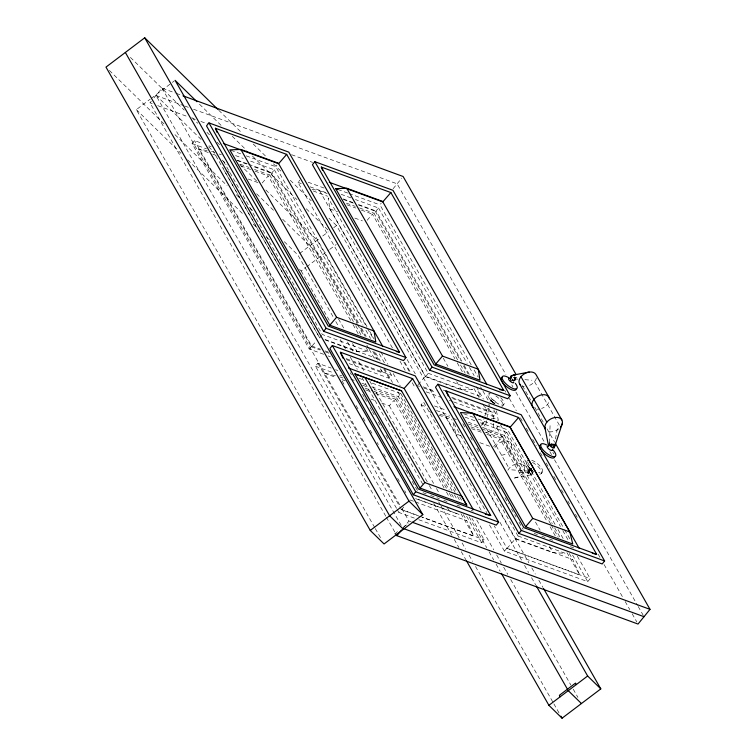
<?xml version="1.0" encoding="UTF-8"?>
<svg xmlns="http://www.w3.org/2000/svg" width="756" height="756" viewBox="0 0 756 756"><rect width="100%" height="100%" fill="white"/><g stroke="black" fill="none" stroke-linecap="round" stroke-linejoin="round"><path stroke-width="0.57" stroke-dasharray="3.78 2.83" d="M515.838 377.376A3.232 2.457 -61.8 0 1 515.516 378.964L514.184 380.372L514.43 377.187M493.526 427.263L493.734 420.26M493.772 419.098L494.046 409.761M549.536 442.629L550.141 422.821M514.694 377.442L514.203 380.372L514.363 377.244M514.184 380.372L515.025 375.486M485.834 424.447L486.609 420.015M486.807 418.909L489.34 404.517M555.509 438.943L557.833 425.647M481.676 425.637L484.502 417.057M484.851 415.989L487.327 408.476M446.446 488.196L395.766 399.348L396.607 397.675L374.73 389.661M550.661 523.965L501.729 438.178L502.57 436.505L481.657 428.841M353.402 321.64L269.798 175.052L271.026 172.963L252.268 166.093M457.597 359.818L373.984 213.239L375.212 211.151L357.758 204.753M518.03 536.004L565.214 553.298L552.948 552.683L515.847 539.085L518.03 536.004L452.91 421.839L455.84 433.878L461.292 435.872M367.01 326.668L275.77 166.689L277.055 164.94M471.205 364.846L379.956 204.876L381.241 203.118M321.631 335.333L319.703 337.96L223.974 170.138L223.634 167.926M425.619 376.771L428.189 373.275L328.17 197.911L329.89 208.949L425.619 376.771L461.368 389.879L472.424 389.482L471.253 387.431M385.777 516.197L149.99 102.816L151.323 101.181M153.988 97.921L161.992 88.121L175.26 92.988M323.662 354.29L309.251 349.007L192.071 143.564L194.509 140.569L202.277 143.413M357.607 323.067L271.905 172.822L274.352 169.826L249.952 160.886M392.43 347.958L297.987 182.385L299.82 180.136M393.111 188.726L401.776 178.114M461.793 361.255L376.091 211.009L378.539 208.013L355.433 199.546M309.251 349.007L311.689 346.012L194.509 140.569M396.531 508.344L315.46 366.216L317.898 363.22L331.166 368.077M349.168 363.636L389.085 378.265L391.532 375.269L389.198 371.177M452.022 490.672L398.365 396.598L400.812 393.602L369.854 382.262M481.128 510.234L421.054 404.904L423.492 401.918L486.666 512.634M414.335 518.106L398.866 512.436L401.304 509.44L418.994 515.923M490.049 401.379L491.381 399.754M453.666 401.927L493.271 416.443L495.719 413.447L494.547 411.406M402.891 528.34L408.892 520.988L400.699 506.633M502.674 405.953L503.779 404.592M555.074 524.39L504.328 435.428L506.775 432.432L480.476 422.793M526.781 461.557L527.886 460.196M527.99 469.873L529.984 467.425M418.758 519.731L481.77 542.817L484.209 539.822L471.961 518.351M541.277 473.625L542.383 472.264M504.46 551.133L506.898 548.138L590.181 578.652L587.733 581.647L504.46 551.133L489.293 524.541M262.209 182.99L268.21 175.94L352.438 323.615M367.142 220.289L372.406 214.128L454.876 358.713M493.649 446.635L500.094 439.123L547.183 521.697M207.163 150.652L198.516 148.932L311.359 346.777L315.781 341.674M418.011 384.738L425.373 376.242L481.014 396.635L476.923 389.463M403.78 507.021L401.464 509.686L421.196 516.915M507.059 548.383L515.545 538.622L572.774 559.591L579.786 575.032L507.059 548.383L494.244 525.911M381.742 403.014L389.302 405.783L394.122 400.293L444.131 487.96M514.316 380.221L513.22 381.1A9.431 3.449 39.2 0 0 512.02 379.985M374.73 527.575L136.345 109.639L150.179 99.168M151.106 98.478L171.395 83.122M172.321 82.423L174.163 81.024M299.631 253.477L319.004 238.82M322.689 236.033L328.227 231.846M333.755 227.66L336.524 225.562L528.888 562.804M299.489 269.353L301.171 270.998L305.783 267.511M306.7 266.811L328.841 250.056M329.767 249.357L336.222 244.471M394.575 533.944L399.045 530.561M403.515 527.178L408.873 523.124M514.496 478.028L530.532 474.957M325.212 339.973L357.182 351.691L368.238 351.304L366.48 348.223M513.097 377.31L518.663 377.357M519.438 472.689L532.819 472.831A3.232 2.485 -60.6 0 0 533.169 471.243M511.736 469.863L528.142 471.092A3.232 2.485 -60.6 0 1 531.799 469.013L521.46 464.08M517.86 379.143L515.516 378.964A3.232 2.457 -60.7 0 1 513.91 380.807M524.891 379.682L531.931 380.221M211.491 151.512L213.655 151.947L319.457 337.431M312.001 189.255L319.571 190.758L327.216 193.555M335.39 375.77L323.407 372.831L336.562 377.65M439.888 414.193L451.946 417.955M415.828 498.724L459.242 514.458L415.696 498.506M176.365 93.385L181.894 95.417M155.991 95.464L183.642 105.604M184.748 106.01L189.17 107.626M193.593 109.251L397.117 183.831L505.934 374.626M149.99 102.816L152.202 103.629M157.73 105.651L187.601 116.594M193.13 118.626L195.341 119.439M200.869 121.461L207.503 123.889M291.57 154.696L312.587 162.398M230.901 150.246L241.844 154.262M246.22 155.859L275.77 166.689M337.932 189.472L347.883 193.12M348.988 193.527L379.956 204.876M208.93 145.851L211.141 146.664M235.541 155.604L243.3 158.448M308.127 182.205L324.636 188.253M341.136 194.301L351.039 197.93M192.071 143.564L206.482 148.847M237.535 160.225L247.514 163.882M248.62 164.288L271.905 172.822M297.987 182.385L301.285 183.595M310.092 186.817L325.486 192.459M343.092 198.913L352.995 202.542M358.495 204.555L376.091 211.009M219.174 153.969L221.376 154.772M236.826 160.433L247.855 164.477M343.574 199.556L353.392 203.156M198.516 148.932L208.382 152.551M212.767 154.158L216.065 155.367M240.181 164.203L248.96 167.416M254.441 169.429L269.798 175.052M313.267 190.984L327.613 196.248M346.38 203.118L355.216 206.36M359.629 207.976L373.984 213.239M240.852 165.914L250.699 169.524M255.084 171.13L268.21 175.94M346.966 204.8L355.811 208.042M361.34 210.073L372.406 214.128M226.176 170.941L230.589 172.557M248.223 179.021L258.146 182.659M329.89 208.949L337.478 211.727M354.81 218.078L362.389 220.865M368.238 351.304L322.273 334.454L222.245 159.1M428.189 373.275L472.424 389.482M324.976 339.453L376.828 358.457L377.66 360.517M443.167 390.03L445.35 390.833M311.689 346.012L320.563 349.263M324.995 350.888L328.321 352.107M346.068 358.609L391.532 375.269M423.114 386.845L435.21 391.277M451.71 397.325L495.719 413.447M311.359 346.777L320.128 349.99M325.619 351.994L328.907 353.203M346.446 359.629L382.64 372.897L381.393 369.797M417.274 385.588L419.485 386.401M423.899 388.017L436.042 392.468M452.608 398.535L486.826 411.075L485.163 406.955M328.095 355.915L330.315 356.728M426.167 391.854L441.57 397.495M449.272 400.321L452.57 401.53M463.749 413.787L473.625 417.406M478.019 419.013L507.645 429.871L564.042 528.746M335.588 369.703L337.8 370.506M358.807 378.208L364.326 380.23M434.454 405.934L446.503 410.347M465.138 417.17L474.995 420.79M315.46 366.216L333.141 372.689M339.775 375.127L341.986 375.93M350.831 379.172L354.148 380.391M361.888 383.226L367.416 385.248M371.839 386.874L398.365 396.598M421.054 404.904L426.526 406.917M436.392 410.527L449.546 415.346M468.172 422.179L478.028 425.789M482.413 427.395L504.328 435.428M339.746 376.838L343.026 378.038M362.71 385.248L368.172 387.252M453.042 418.351L456.34 419.561M468.446 424.003L480.561 428.435M342.043 379.663L345.331 380.863M365.063 388.093L372.736 390.909M373.833 391.306L395.766 399.348M429.002 411.529L432.3 412.738M438.915 415.157L452.135 420.005M470.875 426.866L480.788 430.504M485.201 432.12L501.729 438.178M365.819 389.916L371.262 391.91M375.619 393.507L394.122 400.293M471.564 428.671L481.44 432.29M486.921 434.303L500.094 439.123M370.941 399.055L376.337 401.03M479.843 442.676L489.661 446.267M422.973 492.676L426.252 493.876M430.627 495.482L439.378 498.686M443.753 500.292L447.032 501.493M456.87 505.102L460.149 506.303M471.082 510.309L473.275 511.113M534.105 533.405L537.412 534.615M541.816 536.231L545.114 537.44M549.517 539.047L552.816 540.256M570.43 546.711L573.728 547.92M409.95 499.924L414.326 501.53M415.422 501.927L466.811 520.761L473.823 536.202L422.292 517.321M420.1 516.329L484.209 539.822M408.892 520.988L411.103 521.801M218.758 110.272L242.307 133.33M253.241 144.037L266.707 157.21M273.436 163.797L281.005 171.206M290.257 180.268L311.292 200.86M328.954 218.153L336.524 225.562M199.471 104.205L221.338 125.609M232.272 136.307L246.569 150.302M252.447 156.067L297.023 199.697M306.274 208.75L328.142 230.155M130.401 57.399L184.237 110.102M191.816 117.511L197.703 123.275M206.955 132.338L209.478 134.804M217.048 142.222L219.571 144.689M239.765 164.458L257.427 181.752M265.838 189.983L317.151 240.219L366.849 327.348M201.124 139.444L155.717 94.982L402.617 527.858M208.694 146.853L214.581 152.608M222.151 160.017L227.197 164.959M256.624 193.772L274.286 211.066M282.697 219.297L320.544 256.341L359.157 324.04M109.346 70.412L165.715 125.581M174.967 134.644L227.121 185.702M236.373 194.755L240.578 198.875M249.83 207.938L253.203 211.226M284.322 241.703L297.788 254.876L333.453 317.407M136.345 109.639L180.911 153.27M187.639 159.856L243.98 215.016M253.232 224.069L257.437 228.189M266.688 237.242L270.053 240.54M491.258 400.774L492.44 402.116M489.746 399.073L491.92 401.53M528.35 466.745L531.043 469.788M534.568 381.695L560.48 427.112M522.472 385.74L530.655 400.104M534.757 407.276L544.112 423.691M547.042 428.822L554.649 442.156M511.793 384.88L512.955 386.93M515.885 392.062L544.556 442.326M549.82 451.559L551.578 454.63M554.498 459.761L637.582 605.424M638.168 606.444L644.017 616.707M504.621 390.181L505.792 392.232M509.298 398.384L516.32 410.697M520.421 417.87L522.169 420.95M526.27 428.132L528.605 432.234M532.706 439.416L536.212 445.567M540.313 452.75L542.071 455.83M546.163 463.003L549.669 469.164M553.77 476.337L556.104 480.447M561.377 489.68L563.711 493.781M567.813 500.963L569.561 504.035M575.42 514.297L577.168 517.369M598.232 554.299L599.99 557.38M604.082 564.552L622.812 597.382M625.146 601.483L629.833 609.686M632.167 613.796L636.854 621.999M474.125 369.977L478.227 377.149M564.619 529.767L569.854 538.943M506.775 432.432L560.432 526.507M562.766 530.599L568.597 540.823M577.348 556.161L590.181 578.652M378.539 208.013L467.151 363.371M469.485 367.454L474.144 375.637M480.561 386.874L482.309 389.945M482.895 390.965L488.726 401.181M500.463 424.768L524.116 466.244M557.985 529.502L563.239 538.707M572.566 555.065L587.733 581.647M464.127 365.337L469.372 374.541M476.365 386.807L483.367 399.064M488.612 408.268L493.271 416.443M375.212 211.151L460.555 360.773M463.485 365.895L468.153 374.088M502.57 436.505L552.296 523.691M554.639 527.801L560.489 538.055M569.268 553.439L572.774 559.591M496.796 427.953L522.708 473.379M460.517 364.95L465.195 373.152M473.965 388.527L479.228 397.75M482.734 403.902L486.826 411.075M551.247 524.985L558.23 537.242M566.972 552.56L579.786 575.032M457.219 362.814L462.483 372.046M550.094 526.79L555.329 535.966M483.188 422.973L509.1 468.399M443.271 358.155L447.939 366.339M456.7 381.685L461.368 389.879M535.465 522.037L540.134 530.211M549.451 546.55L552.948 552.683M462.842 423.719L465.762 428.841M470.44 437.053L472.198 440.124M476.885 448.336L479.805 453.468M485.068 462.7L487.412 466.802M491.504 473.984L495.019 480.136M495.605 481.156L497.353 484.237M497.939 485.267L500.869 490.389M504.961 497.571L508.476 503.723M511.396 508.854L516.083 517.057M519.003 522.188L523.105 529.37M319.571 190.758L425.373 376.242M445.341 415.535L515.847 539.085M531.808 567.926L535.314 574.078M538.83 580.23L542.921 587.403M407.106 359.487L415.28 373.823M500 522.349L521.621 560.253M524.541 565.375L528.633 572.547M531.553 577.669L535.645 584.842M404.781 362.341L410.612 372.557M403.827 362.011L409.676 372.264M400.009 361.245L405.254 370.449M412.256 382.706L415.167 387.819M369.939 331.79L374.031 338.971M367.435 328.378L373.87 339.652M380.882 351.946L387.904 364.25M393.167 373.473L400.179 385.777M476.771 520.062L493.725 549.782M496.654 554.913L501.332 563.107M503.666 567.208L507.758 574.39M510.687 579.512L570.903 685.097M573.246 689.188L577.924 697.391M274.352 169.826L362.965 325.184M365.876 330.296L370.544 338.471M379.285 353.808L384.53 363.003M400.812 393.602L414.222 417.123M414.808 418.144L457.38 492.789M459.714 496.881L462.634 501.993M361.491 328.142L366.178 336.354M375.534 352.759L380.221 360.971M384.313 368.144L392.506 382.508M397.769 391.74L455.112 492.269M457.446 496.371L459.79 500.472M469.155 516.887L486.703 547.656M489.047 551.757L493.725 559.969M496.068 564.07L500.16 571.252M360.517 328.18L365.186 336.354M373.927 351.691L378.595 359.865M383.84 369.06L389.085 378.265M271.026 172.963L356.955 323.615M357.541 324.636L363.967 335.91M372.736 351.285L376.828 358.457M454.356 494.755L457.276 499.867M466.603 516.235L481.77 542.817M355.745 325.741L361.009 334.965M366.849 345.218L368.607 348.289M369.193 349.319L375.042 359.572M380.296 368.796L382.64 372.897M396.607 397.675L449.262 489.992M451.606 494.093L454.526 499.225M463.305 514.609L466.811 520.761M449.357 493.309L452.268 498.412M461.009 513.73L473.823 536.202M353.024 324.636L358.287 333.868M446.456 492.033L449.357 497.136M389.302 405.783L433.585 483.415M436.495 488.518L439.416 493.63M446.985 506.907L449.319 510.99M338.499 318.947L344.339 329.181M352.504 343.507L357.182 351.691M335.787 321.508L338.716 326.63M347.486 342.005L352.74 351.228M358.59 361.481L365.025 372.755M369.703 380.958L428.756 484.492M429.342 485.513L432.262 490.635M438.688 501.918L440.446 504.989M441.031 506.01L459.157 537.79M462.077 542.912L465.592 549.064M469.098 555.216L472.604 561.368M475.524 566.49L553.288 702.825M553.874 703.845L559.138 713.078M301.171 270.998L330.381 322.217M340.313 339.624L345.577 348.847M350.245 357.04L357.257 369.334M361.935 377.527L423.284 485.087M433.802 503.524L451.908 535.276M454.252 539.378L458.92 547.571M461.264 551.663L465.932 559.865M350.226 372.708L351.398 374.759M362.511 394.254L364.269 397.325M364.855 398.355L366.603 401.436M370.119 407.588L371.867 410.669M372.453 411.689L374.211 414.77M378.312 421.952L381.818 428.104M385.91 435.286L388.253 439.387M392.345 446.569L395.86 452.721M399.952 459.903L403.468 466.055M405.802 470.156L409.317 476.308M412.247 481.44L417.51 490.672M342.081 380.939L344.424 385.04M356.123 405.556L358.467 409.657M363.145 417.87L365.488 421.971M370.166 430.173L371.924 433.254M377.187 442.487L378.359 444.537M383.623 453.77L385.966 457.871M397.665 478.387L399.423 481.459M404.687 490.691L405.859 492.742M161.992 88.121L400.113 505.603M317.898 363.22L400.727 508.419M397.117 509.364L398.866 512.436M386.363 517.227L395.142 532.611M375.307 528.595L381.156 538.839M496.446 410.829L498.28 420.1M548.724 402.561A9.431 6.379 -29.7 0 1 541.598 408.486M539.312 409.053A9.431 6.379 -29.7 0 1 537.11 409.128M558.807 428.794A9.431 6.379 -29.7 0 1 548.119 431.43M552.816 452.381A9.431 3.449 39.2 0 1 553.94 454.025M512.01 379.729A3.232 1.181 39.2 0 1 513.144 380.882M514.014 377.282A3.232 1.181 39.2 0 1 515.687 380.211A3.232 1.181 39.2 0 1 512.388 379.002M514.382 380.211A3.232 2.325 41.3 0 1 512.199 379.285M536.429 377.953A9.431 6.379 -29.7 0 1 528.642 385.768M524.163 386.42A9.431 6.379 -29.7 0 1 522.207 386.004M532.46 462.398A9.431 3.449 39.2 0 1 540.833 470.081A9.431 3.449 39.2 0 1 539.113 474.069M532.952 471.111A9.431 3.449 39.2 0 1 527.641 461.113M533.008 471.271A3.232 1.181 39.2 0 1 530.003 468.38A3.232 1.181 39.2 0 1 531.288 467.425M494.944 447.524A9.431 6.379 -29.7 0 1 506.558 440.956A9.431 6.379 -29.7 0 1 510.962 448.828A9.431 6.379 -29.7 0 1 499.347 455.395M507.9 470.241A9.431 6.379 -29.7 0 1 519.504 463.674A9.431 6.379 -29.7 0 1 523.917 471.536A9.431 6.379 -29.7 0 1 512.303 478.104M531.685 460.187A9.431 3.449 39.2 0 1 541.939 468.72A9.431 3.449 39.2 0 1 538.584 472.273M529.455 465.384A9.431 3.449 39.2 0 1 527.669 462.256M495.841 395.927A9.431 3.449 39.2 0 1 501.814 406.397M494.348 403.439A9.431 3.449 39.2 0 1 488.13 396.409A9.431 3.449 39.2 0 1 490.332 393.432M494.405 403.6A3.232 1.181 39.2 0 1 491.277 400.311A3.232 1.181 39.2 0 1 493.781 400.302A3.232 1.181 39.2 0 1 496.484 403.6M498.006 426.11A9.431 6.379 -29.7 0 1 486.392 432.678M481.988 424.815A9.431 6.379 -29.7 0 1 486.174 420.327M491.4 418.323A9.431 6.379 -29.7 0 1 498.204 420.818M493.403 402.721A3.232 1.55 -7.7 0 1 494.944 403.496M489.113 405.32A3.232 1.531 -7.2 0 1 488.65 404.602M500.708 397.694A9.431 3.449 39.2 0 1 499.981 404.592A9.431 3.449 39.2 0 1 488.924 393.375M529.285 469.873L528.624 474.588L529.55 469.835L530.447 468.975L528.142 471.092A3.232 2.485 -61.6 0 0 529.181 474.919A3.232 2.485 -61.6 0 0 532.819 472.831A3.26 2.901 43.5 0 0 529.285 469.873L531.147 468.89L529.285 469.873M529.55 469.835L528.189 474.088L529.55 469.835M528.52 471.649A3.232 1.181 39.2 0 0 532.952 474.012A3.232 1.181 39.2 0 0 529.937 470.166A3.232 1.181 39.2 0 0 528.52 471.649"/><path stroke-width="1.13" d="M549.536 442.629L549.47 444.963A3.232 0.529 -71.6 0 0 549.621 445.341M554.942 445.917L562.341 423.379M208.949 122.888L206.511 125.874L323.691 331.317L403.524 360.574L405.972 357.579L288.792 152.136L208.949 122.888L326.129 328.321L405.972 357.579M314.874 161.699L312.426 164.695L429.606 370.128L507.711 398.752L510.158 395.757L392.978 190.323L314.874 161.699L432.054 367.132L510.158 395.757M323.691 331.317L326.129 328.321M332.347 345.53L329.899 348.525L413.305 494.745L496.21 525.127L498.658 522.131L415.252 375.912L332.347 345.53L415.743 491.75L498.658 522.131M429.606 370.128L432.054 367.132M437.932 384.228L435.494 387.214L518.899 533.443L602.173 563.957L604.62 560.971L521.215 414.742L437.932 384.228L521.338 530.447L604.62 560.971M413.305 494.745L415.743 491.75M555.235 443.186L650.018 609.355L638.017 624.05L396.9 535.683L401.559 529.975M518.899 533.443L521.338 530.447M329.824 325.203L336.581 317.274L374.059 331.005L375.789 342.043L329.824 325.203L229.805 149.849L240.862 149.452L278.34 163.183L382.63 346.125M435.74 364.014L442.506 356.085L478.255 369.193L479.975 380.23L435.74 364.014L335.721 188.66L346.777 188.272L382.527 201.37L486.817 384.313M525.581 526.752L532.734 518.408L569.835 531.997L572.764 544.037L525.581 526.752L460.461 412.578L472.727 413.192L509.818 426.79L569.835 531.997M396.276 351.568L399.527 352.211L286.675 154.375L278.577 163.712L223.417 143.498M499.385 389.529L503.713 390.389L390.871 192.553L382.772 201.899L329.314 182.309M348.393 367.983L404.158 388.423L412.644 378.661L490.71 515.516L485.257 514.184M453.997 406.681L510.12 427.253L518.607 417.492L596.673 554.346L592.317 553.279M419.986 488.055L424.806 482.564L461.538 496.021L466.802 505.206L419.986 488.055L354.866 373.889L401.521 390.814L354.866 373.889M217.917 109.45L144.727 37.8L105.982 67.114L370.26 530.438L384.076 543.961L422.812 514.647L175.08 80.325L196.947 101.729M370.26 530.438L408.996 501.124L422.812 514.647M548.903 705.32L587.639 676.006L600.803 688.886L562.058 718.2L548.903 705.32L466.518 560.886M513.135 375.146L529.172 372.056M182.999 95.823L403.109 176.488L516.036 374.456M217.057 132.376L215.403 128.255L286.675 154.375M322.566 170.157L321.319 167.067L390.871 192.553M335.721 188.66L337.932 189.472M399.527 352.211L328.246 326.091L215.403 128.255M503.713 390.389L434.161 364.902L321.319 167.067M412.644 378.661L340.285 352.145L418.351 489L490.71 515.516M448.223 395.983L445.879 390.843L518.607 417.492M596.673 554.346L523.946 527.697L445.879 390.843M412.209 522.207L650.018 609.355M403.997 528.746L644.017 616.707M403.449 529.304L389.633 515.781L125.354 52.457M581.43 703.543L568.276 690.663L501.332 573.303M561.888 419.977L535.976 374.551A9.431 6.379 -29.7 0 0 523.606 374.296A9.431 6.379 -29.7 0 0 520.638 385.125M520.96 376.705L546.871 422.131M519.552 383.84L545.463 429.266A9.431 6.379 -29.7 0 1 555.084 417.482A9.431 6.379 -29.7 0 1 560.48 427.112M510.12 427.253L579.162 548.289M346.777 188.272L442.506 356.085M472.727 413.192L532.734 518.408M543.507 588.433L600.803 688.886M536.231 585.862L587.639 676.006M576.318 684.577L575.496 683.122L559.402 695.303L560.224 696.748M404.158 388.423L473.199 509.459M401.521 390.814L466.802 505.206M240.862 149.452L336.581 317.274M560.886 716.149L562.058 718.2M364.798 377.357L424.806 482.564M144.727 37.8L408.996 501.124M395.728 533.632L396.9 535.683M340.758 353.175L343.092 358.316M544.934 427.669L548.591 446.182A3.232 1.181 39.2 0 0 547.372 447.231A3.232 1.181 39.2 0 0 550.557 450.16A3.232 1.181 39.2 0 0 552.362 449.631M552.409 449.31A9.431 3.449 39.2 0 1 553.335 456.652A9.431 3.449 39.2 0 1 541.438 447.675A9.431 3.449 39.2 0 1 546.673 444.982M552.608 444.953A3.232 1.181 39.2 0 1 554.346 447.807A3.232 1.181 39.2 0 1 551.426 447.023A3.232 1.181 39.2 0 1 549.187 444.037M551.256 444.037A3.232 1.181 39.2 0 1 551.937 444.452M548.676 445.766A3.232 1.578 -7.1 0 1 549.47 444.963A3.232 1.559 -6.5 0 1 554.016 444.5A3.232 1.559 -6.5 0 1 554.148 446.701A3.232 1.578 -7.1 0 1 552.731 447.268M533.594 407.834A9.431 6.379 -29.7 0 1 537.601 396.352A9.431 6.379 -29.7 0 1 549.461 398.866M554.148 446.701A3.26 3.128 46.3 0 1 553.316 446.654M551.804 445.936A3.26 3.128 46.3 0 1 551.218 445.312M554.753 456.709A9.431 3.449 39.2 0 1 549.659 457.2A9.431 3.449 39.2 0 1 541.457 450.689M540.332 449.036A9.431 3.449 39.2 0 1 539.671 447.561M539.519 446.352A9.431 3.449 39.2 0 1 540.748 445.057M515.327 383.339A9.431 3.449 39.2 0 1 513.088 388.537A9.431 3.449 39.2 0 1 502.182 378.529A9.431 3.449 39.2 0 1 510.064 378.51M513.759 381.95A3.232 1.181 39.2 0 1 510.385 381.449A3.232 1.181 39.2 0 1 509.45 378.369M511.254 377.849A3.232 1.181 39.2 0 1 512.02 376.072M511.33 380.759A3.232 2.457 -60.7 0 1 510.621 379.616M510.527 378.879A3.232 2.457 -60.7 0 1 510.867 377.291A3.232 2.457 -61.8 0 1 515.025 375.486M511.15 378.009A3.232 2.325 41.3 0 1 510.867 377.291M516.15 389.038A9.431 3.449 39.2 0 1 506.161 386.363A9.431 3.449 39.2 0 1 502.145 377.376"/></g></svg>
